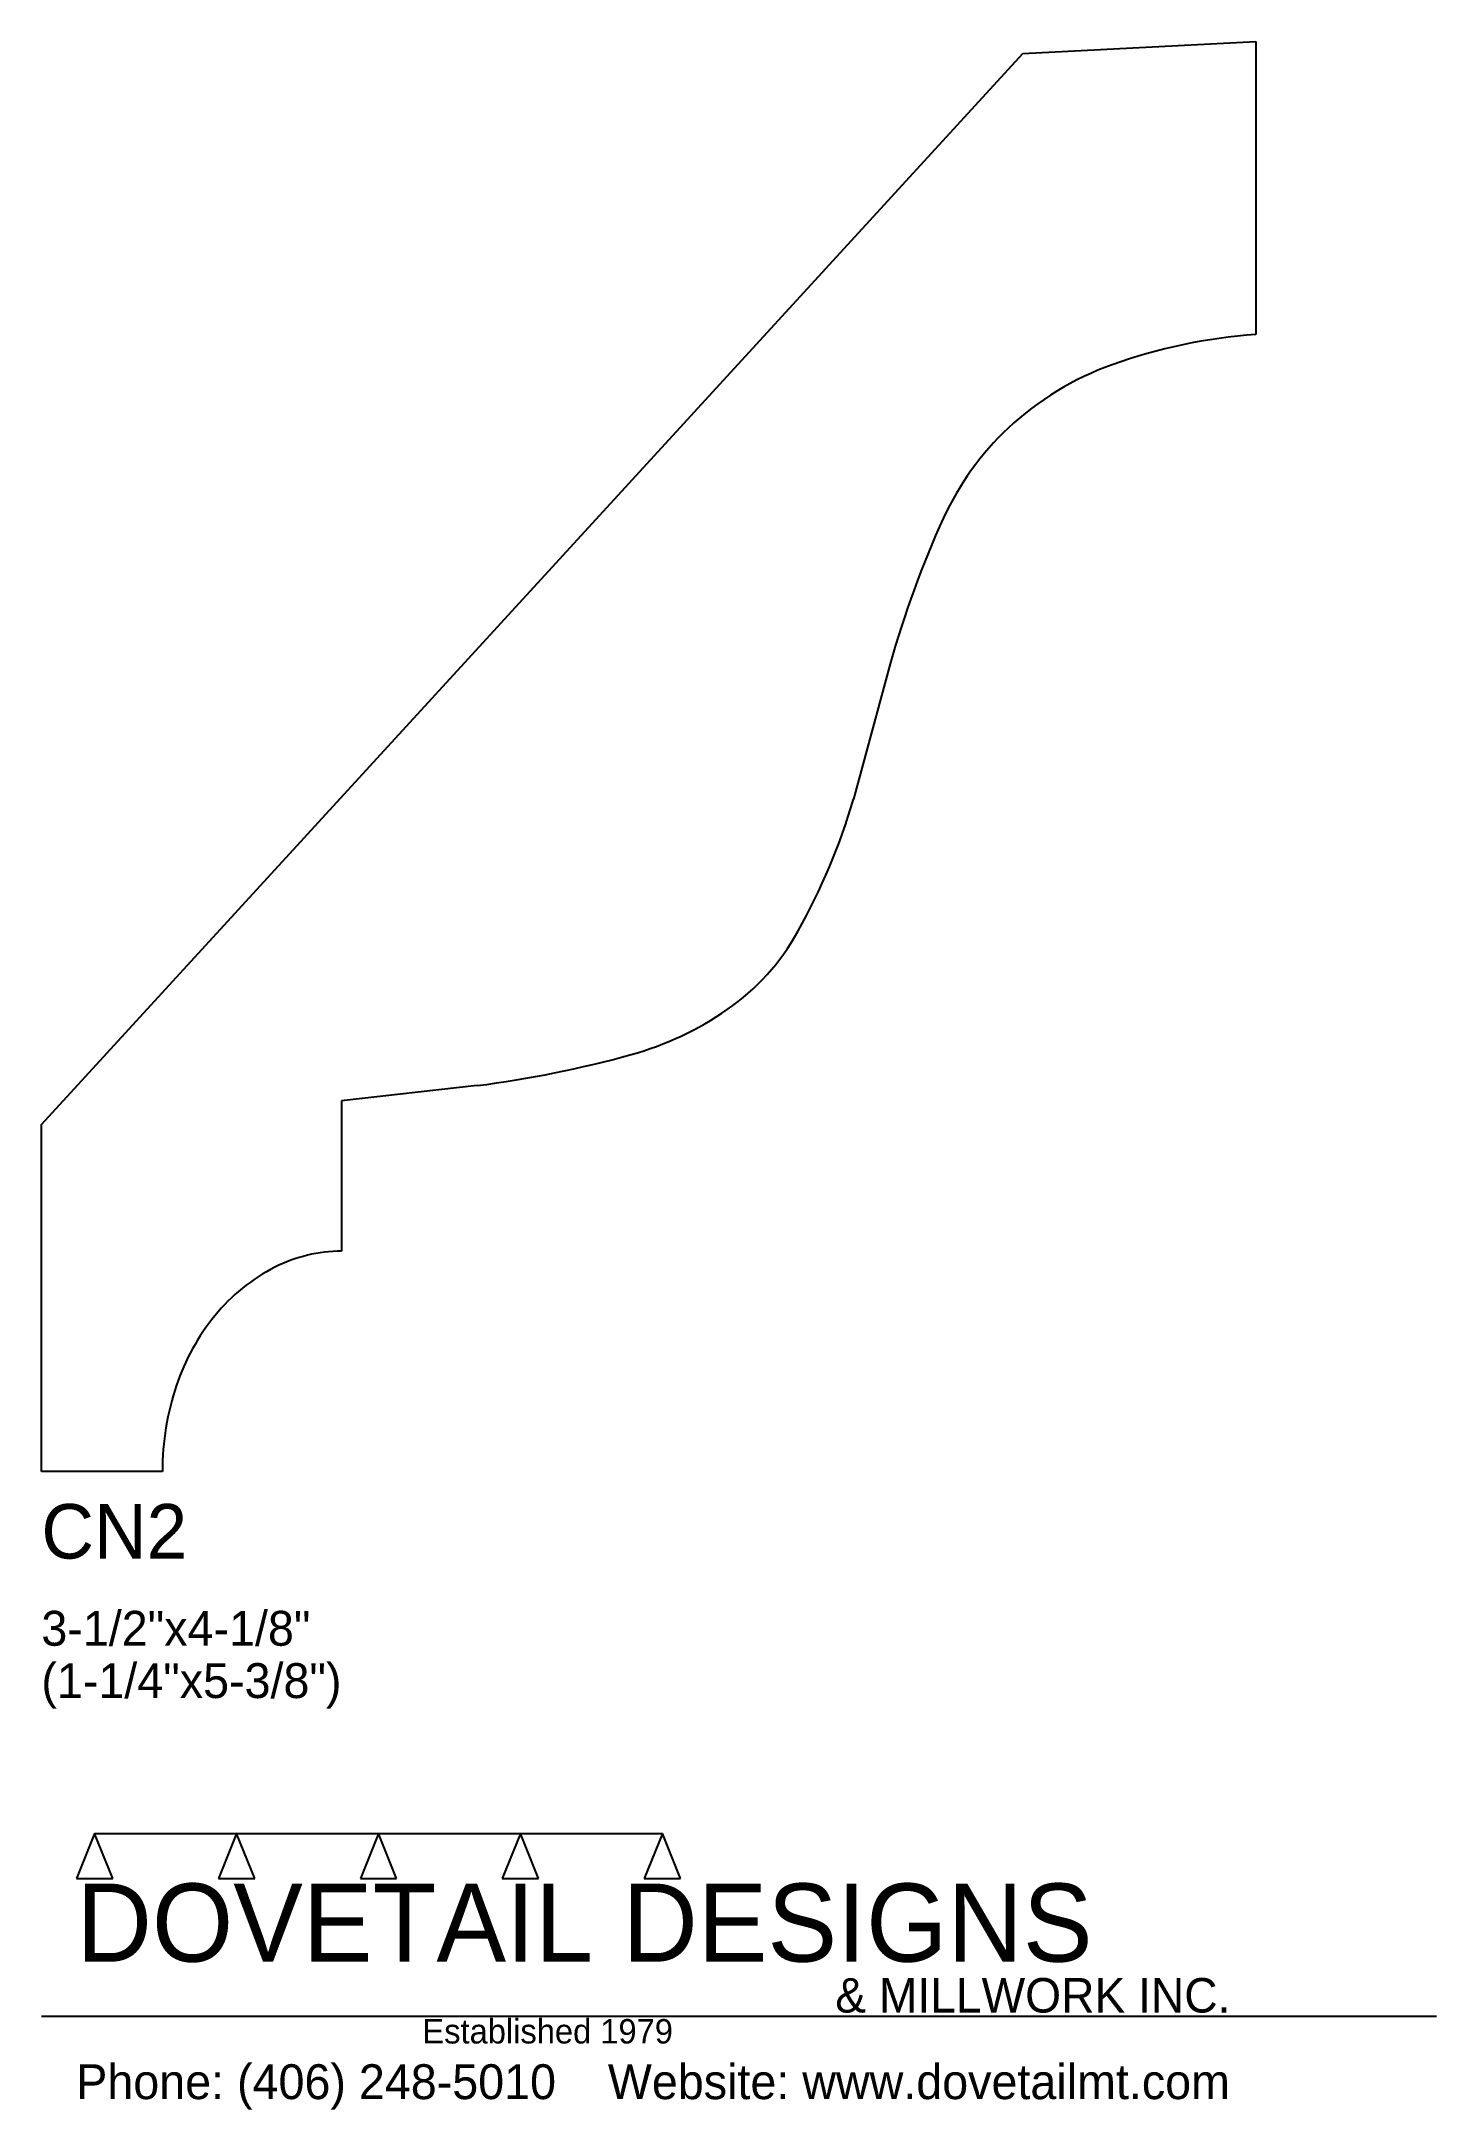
# Model space of a CAD drawing. Extents: x 0 to 4, y -1.83 to 4.1.
import ezdxf

# ---------------------------------------------------------------- set-up
doc = ezdxf.new("R2010")
doc.units = 0
doc.header["$MEASUREMENT"] = 0
for name, color, linetype in [('APS_GEOMETRY', 7, 'Continuous'), ('CONSTRUCTION', 7, 'Continuous'), ('TEXT', 7, 'Continuous')]:
    doc.layers.add(name, color=color, linetype=linetype)

msp = doc.modelspace()

# ---------------------------------------------------------------- linework, layer by layer
at = {"layer": 'APS_GEOMETRY'}
for p, q in [((2.81368, 4.065094), (3.481538, 4.100095)), ((3.481538, 4.100095), (3.481538, 3.259902)), ((0, 0.994501), (2.81368, 4.065094)), ((2.433679, 2.315039), (2.328587, 1.927529)), ((1.249317, 1.105909), (0.860781, 1.062563)), ((0.860781, 1.062563), (0.860781, 0.63116)), ((0, 0), (0, 0.994501)), ((0.346919, 0), (0, 0))]:
    msp.add_line(p, q, dxfattribs=at)
for centre, radius, start, end in [((3.597204, 1.695003), 1.569168, 94.227209, 109.657108), ((3.357964, 2.36475), 0.857974, 109.656981, 133.078407), ((3.332352, 2.39214), 0.820475, 133.078405, 155.359377), ((5.115383, 1.574274), 2.782133, 155.35937, 164.558294), ((0.510131, 2.46836), 1.897177, 330.977321, 343.43688), ((1.588897, 1.86983), 0.663494, 304.685999, 330.977452), ((1.445581, 2.076918), 0.915337, 285.514977, 304.685801), ((0.849556, 4.223943), 3.143556, 277.306003, 285.51494), ((0.860781, 0.209789), 0.421371, 90, 116.965415), ((0.912299, 0.108524), 0.534987, 116.9652, 140.848865), ((0.993029, 0.042803), 0.639086, 140.849305, 161.364381), ((1.119945, -0.000001), 0.773026, 161.364074, 179.999937)]:
    msp.add_arc(centre, radius, start, end, dxfattribs=at)
at = {"layer": 'CONSTRUCTION'}
for p, q in [((0.152615, -1.038482), (0.10065, -1.166909)), ((0.152615, -1.038482), (0.559547, -1.03848)), ((0.20458, -1.166909), (0.152615, -1.038482)), ((0.559547, -1.03848), (0.507582, -1.166908)), ((0.611512, -1.166908), (0.559547, -1.03848)), ((0.559547, -1.03848), (0.966478, -1.03848)), ((0.966478, -1.03848), (0.914513, -1.166908)), ((1.018442, -1.166908), (0.966478, -1.03848)), ((0.966478, -1.03848), (1.373408, -1.03848)), ((1.373408, -1.03848), (1.321443, -1.166908)), ((1.425373, -1.166908), (1.373408, -1.03848)), ((1.373408, -1.03848), (1.780281, -1.038482)), ((1.780281, -1.038482), (1.728316, -1.166909)), ((1.832246, -1.166909), (1.780281, -1.038482)), ((0.10065, -1.166909), (0.20458, -1.166909)), ((0.507582, -1.166908), (0.611512, -1.166908)), ((0.914513, -1.166908), (1.018442, -1.166908)), ((1.321443, -1.166908), (1.425373, -1.166908)), ((1.728316, -1.166909), (1.832246, -1.166909)), ((0, -1.561751), (4, -1.561751))]:
    msp.add_line(p, q, dxfattribs=at)

# ---------------------------------------------------------------- texts
at = {"layer": 'TEXT'}
for s, height, p in [('CN2', 0.15625, (0, -0.25)), ('3-1/2"x4-1/8"', 0.1, (0, -0.5)), ('(1-1/4"x5-3/8")', 0.1, (0, -0.65)), ('DOVETAIL DESIGNS', 0.224, (0.10065, -1.405784)), ('& MILLWORK INC.', 0.099, (2.276036, -1.551751)), ('Established 1979', 0.07, (1.092458, -1.640461)), ('Phone: (406) 248-5010    Website: www.dovetailmt.com', 0.1, (0.1, -1.8))]:
    msp.add_text(s, height=height, dxfattribs=at).set_placement(p)

doc.saveas('drawing.dxf')
